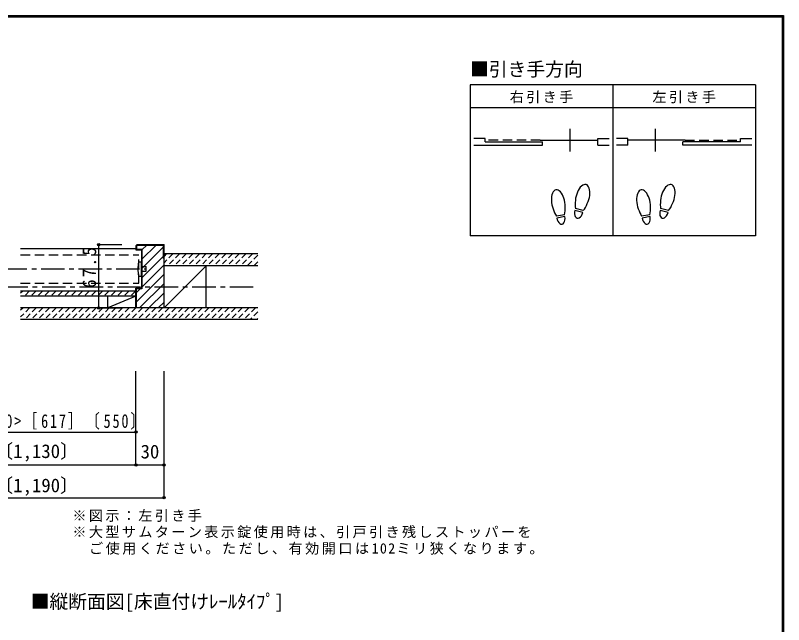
# Model space of a CAD drawing. Units: millimetres at full size, sheet at 1:5; details may follow other scales. Extents: x -973 to 977, y -718 to 696.
# Drawn here: x 158 to 977, y 46 to 696 of the extents above; entities that cross this region are included whole.
import ezdxf
from ezdxf.enums import TextEntityAlignment as Align

# ---------------------------------------------------------------- set-up
doc = ezdxf.new("R2010")
doc.units = ezdxf.units.MM
doc.header["$LTSCALE"] = 5
doc.header["$PDMODE"] = 32
doc.header["$PDSIZE"] = 2.5
for name, pattern in [('CHAIN1', [8, 5, -1, 1, -1]), ('DASHED1', [1.8, 1.2, -0.6]), ('DASHED2', [3, 2, -1])]:
    doc.linetypes.add(name, pattern=pattern)
for name, color, linetype in [('0-1_通り芯', 4, 'CHAIN1'), ('0-2_柱', 3, 'Continuous'), ('0-3_仕上げ', 2, 'Continuous'), ('0-4_枠', 3, 'Continuous'), ('0-6_扉', 6, 'Continuous'), ('0-7_金物', 7, 'Continuous'), ('0-8_戸当り', 3, 'Continuous'), ('0-A_文字', 7, 'Continuous'), ('0-B_寸法', 7, 'Continuous'), ('0-C_ハッチ', 4, 'DASHED1'), ('F-1_枠', 6, 'Continuous')]:
    doc.layers.add(name, color=color, linetype=linetype)
doc.styles.add('ＭＳ ゴシック', font='')
doc.styles.get('ＭＳ ゴシック').set_extended_font_data('MS Gothic')

msp = doc.modelspace()

# ---------------------------------------------------------------- linework, layer by layer
at = {"layer": '0-1_通り芯'}
msp.add_line((-413.347, 406.5), (416.653, 406.5), dxfattribs=at)
at = {"layer": '0-2_柱'}
for p, q in [((316.653, 384), (316.653, 429)), ((361.653, 384), (361.653, 429)), ((256.653, 384), (256.653, 396.5))]:
    msp.add_line(p, q, dxfattribs=at)
at = {"layer": '0-2_柱', "color": 7}
for p, q in [((316.653, 384), (361.653, 429)), ((286.653, 396.5), (256.653, 384))]:
    msp.add_line(p, q, dxfattribs=at)
at = {"layer": '0-3_仕上げ'}
for p, q in [((416.653, 441.5), (316.653, 441.5)), ((416.653, 429), (316.653, 429)), ((286.653, 402), (163.903, 402)), ((286.653, 396.5), (163.903, 396.5)), ((416.653, 384), (163.903, 384)), ((416.653, 371.5), (163.903, 371.5))]:
    msp.add_line(p, q, dxfattribs=at)
at = {"layer": '0-4_枠'}
for p, q in [((288.067, 451.5), (286.653, 450.086)), ((287.153, 449.879), (288.274, 451)), ((288.067, 451.5), (316.653, 451.5)), ((288.274, 451), (316.153, 451)), ((316.153, 436.5), (316.153, 451)), ((316.653, 384), (316.653, 451.5)), ((287.153, 449.879), (287.153, 446.5)), ((287.153, 446.5), (293.153, 446.5)), ((292.653, 446), (292.653, 405)), ((293.153, 446.5), (293.153, 404.5)), ((316.153, 436.5), (316.653, 436.5)), ((292.653, 405), (286.653, 405)), ((286.653, 384), (286.653, 405)), ((293.153, 404.5), (287.153, 404.5)), ((287.153, 384), (287.153, 404.5)), ((316.653, 384), (286.653, 384))]:
    msp.add_line(p, q, dxfattribs=at)
at = {"layer": '0-4_枠', "color": 4}
msp.add_line((163.903, 447.5), (286.653, 447.5), dxfattribs=at)
at = {"layer": '0-4_枠'}
msp.add_lwpolyline([(286.653, 450.086), (286.653, 446), (292.653, 446)], dxfattribs=at)
at = {"layer": '0-6_扉', "color": 2, "linetype": 'DASHED2'}
for p, q in [((163.903, 440.5), (289.653, 440.5)), ((289.653, 410.5), (289.653, 440.5)), ((163.903, 410.5), (289.653, 410.5))]:
    msp.add_line(p, q, dxfattribs=at)
at = {"layer": '0-7_金物'}
for p, q in [((289.653, 433), (292.653, 433)), ((292.653, 428), (297.653, 428))]:
    msp.add_line(p, q, dxfattribs=at)
for points in [[(289.653, 418), (292.653, 418), (292.653, 433)], [(292.653, 423), (297.653, 423), (297.653, 428)]]:
    msp.add_lwpolyline(points, dxfattribs=at)
msp.add_arc((320.104, 425.5), 31.361, 166.16368, 193.83629, dxfattribs=at)
at = {"layer": '0-8_戸当り'}
for p, q in [((749.239, 550.854), (749.239, 574.854)), ((840.039, 550.854), (840.039, 574.854)), ((743.264, 483.378), (734.618, 481.853)), ((762.732, 485.706), (754.251, 487.978)), ((763.275, 487.735), (754.795, 490.007)), ((834.064, 483.378), (825.418, 481.853)), ((853.532, 485.706), (845.051, 487.978)), ((854.075, 487.735), (845.595, 490.007)), ((743.629, 481.31), (734.983, 479.785)), ((834.429, 481.31), (825.783, 479.785))]:
    msp.add_line(p, q, dxfattribs=at)
at = {"layer": '0-8_戸当り', "color": 2}
for p, q in [((658.639, 564.654), (646.639, 564.654)), ((646.639, 557.454), (719.839, 557.454)), ((658.639, 561.054), (658.639, 564.654)), ((658.639, 561.054), (719.839, 561.054)), ((717.439, 562.854), (778.639, 562.854)), ((719.839, 557.454), (719.839, 561.054)), ((778.639, 557.454), (778.639, 564.654)), ((778.639, 564.654), (790.639, 564.654)), ((778.639, 557.454), (790.639, 557.454)), ((810.639, 564.654), (798.639, 564.654)), ((810.639, 557.454), (798.639, 557.454)), ((810.639, 557.454), (810.639, 564.654)), ((871.839, 562.854), (810.639, 562.854)), ((869.439, 557.454), (869.439, 561.054)), ((930.639, 561.054), (869.439, 561.054)), ((942.639, 557.454), (869.439, 557.454)), ((930.639, 561.054), (930.639, 564.654)), ((930.639, 564.654), (942.639, 564.654))]:
    msp.add_line(p, q, dxfattribs=at)
at = {"layer": '0-8_戸当り', "color": 2, "linetype": 'DASHED2'}
for p, q in [((717.439, 562.854), (658.639, 562.854)), ((871.839, 562.854), (930.639, 562.854))]:
    msp.add_line(p, q, dxfattribs=at)
at = {"layer": '0-8_戸当り'}
for centre, major_axis, ratio, start_param, end_param in [((762.52, 501.878), (3.644, 13.601), 0.5, 4.3405914, 8.2257792), ((853.32, 501.878), (3.644, 13.601), 0.5, 4.3405914, 8.2257792), ((736.603, 495.877), (-2.445, 13.867), 0.5, 4.3405914, 8.2257792), ((827.403, 495.877), (-2.445, 13.867), 0.5, 4.3405914, 8.2257792), ((736.673, 495.481), (-2.963, 16.802), 0.4, 3.8403085, 4.432552), ((762.416, 501.489), (4.416, 16.48), 0.4, 1.8506333, 2.4428768), ((762.416, 501.489), (4.416, 16.48), 0.4, 3.8403085, 4.432552), ((827.473, 495.481), (-2.963, 16.802), 0.4, 3.8403085, 4.432552), ((853.216, 501.489), (4.416, 16.48), 0.4, 1.8506333, 2.4428768), ((853.216, 501.489), (4.416, 16.48), 0.4, 3.8403085, 4.432552), ((736.673, 495.481), (-2.963, 16.802), 0.4, 1.8506333, 2.4428768), ((758.492, 486.842), (1.894, 7.067), 0.6, 1.5707963, 4.712389), ((827.473, 495.481), (-2.963, 16.802), 0.4, 1.8506333, 2.4428768), ((849.292, 486.842), (1.894, 7.067), 0.6, 1.5707963, 4.712389), ((739.306, 480.548), (-1.27, 7.205), 0.6, 1.5707963, 4.712389), ((830.106, 480.548), (-1.27, 7.205), 0.6, 1.5707963, 4.712389)]:
    msp.add_ellipse(centre, major_axis=major_axis, ratio=ratio, start_param=start_param, end_param=end_param, dxfattribs=at)
at = {"layer": '0-A_文字', "color": 3}
for p, q in [((946.639, 621.667), (642.639, 621.667)), ((642.639, 621.667), (642.639, 460.667)), ((794.639, 621.667), (794.639, 460.667)), ((946.639, 621.667), (946.639, 460.667)), ((642.639, 597.667), (946.639, 597.667)), ((946.639, 460.667), (642.639, 460.667))]:
    msp.add_line(p, q, dxfattribs=at)
at = {"layer": '0-B_寸法', "color": 4}
for p, q in [((247.057, 384), (247.057, 451.5)), ((247.057, 451.5), (271.653, 451.5)), ((247.057, 384), (271.653, 384)), ((286.653, 216.667), (286.653, 316.667)), ((316.653, 181.667), (316.653, 316.667)), ((18.153, 251.667), (286.653, 251.667)), ((-313.347, 216.667), (316.653, 216.667)), ((-313.347, 181.667), (316.653, 181.667))]:
    msp.add_line(p, q, dxfattribs=at)
at = {"layer": '0-B_寸法', "color": 4, "linetype": 'CHAIN1'}
msp.add_line((-294.347, 425.5), (297.653, 425.5), dxfattribs=at)
at = {"layer": '0-B_寸法'}
for p in [(247.057, 451.5), (247.057, 384), (286.653, 251.667), (286.653, 216.667), (316.653, 216.667), (316.653, 181.667)]:
    msp.add_point(p, dxfattribs=at)
at = {"layer": '0-C_ハッチ', "linetype": 'Continuous'}
for p, q in [((288.381, 451), (287.153, 449.772)), ((298.28, 451), (293.153, 445.873)), ((308.18, 451), (293.153, 435.973)), ((316.153, 449.074), (293.153, 426.074)), ((316.153, 439.174), (293.153, 416.174)), ((316.653, 429.775), (293.153, 406.275)), ((316.653, 419.875), (287.153, 390.375)), ((316.653, 409.976), (290.677, 384)), ((291.378, 404.5), (287.153, 400.275)), ((316.653, 400.076), (300.577, 384)), ((316.653, 390.177), (310.476, 384))]:
    msp.add_line(p, q, dxfattribs=at)
at = {"layer": '0-C_ハッチ'}
for p, q in [((318.906, 441.5), (316.653, 439.247)), ((325.977, 441.5), (316.653, 432.176)), ((333.048, 441.5), (320.548, 429)), ((340.119, 441.5), (327.619, 429)), ((347.191, 441.5), (334.691, 429)), ((354.262, 441.5), (341.762, 429)), ((361.333, 441.5), (348.833, 429)), ((368.404, 441.5), (355.904, 429)), ((375.475, 441.5), (362.975, 429)), ((382.546, 441.5), (370.046, 429)), ((389.617, 441.5), (377.117, 429)), ((396.688, 441.5), (384.188, 429)), ((403.759, 441.5), (391.259, 429)), ((410.83, 441.5), (398.33, 429)), ((416.653, 440.252), (405.401, 429)), ((416.653, 433.181), (412.472, 429)), ((166.075, 402), (163.903, 399.828)), ((173.146, 402), (167.646, 396.5)), ((180.217, 402), (174.717, 396.5)), ((187.288, 402), (181.788, 396.5)), ((194.359, 402), (188.859, 396.5)), ((201.43, 402), (195.93, 396.5)), ((208.501, 402), (203.001, 396.5)), ((215.572, 402), (210.072, 396.5)), ((222.643, 402), (217.143, 396.5)), ((229.715, 402), (224.215, 396.5)), ((236.786, 402), (231.286, 396.5)), ((243.857, 402), (238.357, 396.5)), ((250.928, 402), (245.428, 396.5)), ((257.999, 402), (252.499, 396.5)), ((265.07, 402), (259.57, 396.5)), ((272.141, 402), (266.641, 396.5)), ((279.212, 402), (273.712, 396.5)), ((286.283, 402), (280.783, 396.5)), ((166.438, 384), (163.903, 381.465)), ((173.509, 384), (163.903, 374.394)), ((180.58, 384), (168.08, 371.5)), ((187.651, 384), (175.151, 371.5)), ((194.722, 384), (182.222, 371.5)), ((201.793, 384), (189.293, 371.5)), ((208.864, 384), (196.364, 371.5)), ((215.935, 384), (203.435, 371.5)), ((223.006, 384), (210.506, 371.5)), ((230.078, 384), (217.578, 371.5)), ((237.149, 384), (224.649, 371.5)), ((244.22, 384), (231.72, 371.5)), ((251.291, 384), (238.791, 371.5)), ((258.362, 384), (245.862, 371.5)), ((265.433, 384), (252.933, 371.5)), ((272.504, 384), (260.004, 371.5)), ((279.575, 384), (267.075, 371.5)), ((286.646, 384), (274.146, 371.5)), ((293.717, 384), (281.217, 371.5)), ((300.788, 384), (288.288, 371.5)), ((307.859, 384), (295.359, 371.5)), ((314.93, 384), (302.43, 371.5)), ((322.001, 384), (309.501, 371.5)), ((329.072, 384), (316.572, 371.5)), ((336.144, 384), (323.644, 371.5)), ((343.215, 384), (330.715, 371.5)), ((350.286, 384), (337.786, 371.5)), ((357.357, 384), (344.857, 371.5)), ((364.428, 384), (351.928, 371.5)), ((371.499, 384), (358.999, 371.5)), ((378.57, 384), (366.07, 371.5)), ((385.641, 384), (373.141, 371.5)), ((392.712, 384), (380.212, 371.5)), ((399.783, 384), (387.283, 371.5)), ((406.854, 384), (394.354, 371.5)), ((413.925, 384), (401.425, 371.5)), ((416.653, 379.657), (408.496, 371.5)), ((416.653, 372.586), (415.567, 371.5))]:
    msp.add_line(p, q, dxfattribs=at)
at = {"layer": 'F-1_枠'}
for p, q in [((-973.347, 695.833), (976.653, 695.833)), ((974.986, 695.833), (974.986, -700.833)), ((975.82, 695.833), (975.82, -700.833)), ((976.653, 695.833), (976.653, -700.833)), ((-973.347, 695), (976.653, 695)), ((-973.347, 694.167), (976.653, 694.167))]:
    msp.add_line(p, q, dxfattribs=at)

# ---------------------------------------------------------------- texts
at = {"layer": '0-A_文字', "style": 'ＭＳ ゴシック'}
for s, p in [('■引き手方向', (642.639, 626.667)), ('■縦断面図[床直付けﾚｰﾙﾀｲﾌﾟ]', (174.625, 59.319))]:
    msp.add_text(s, height=14.66, dxfattribs=at).set_placement(p, align=Align.BOTTOM_LEFT)
at = {"layer": '0-A_文字', "char_height": 11, "attachment_point": 7, "style": 'ＭＳ ゴシック'}
for s, insert in [('\\T1.17;右引き手', (684.889, 602.167)), ('\\T1.17;左引き手', (836.889, 602.167)), ('\\T1.17;※図示：左引き手', (219.061, 155.936)), ('\\T1.17;※大型サムターン表示錠使用時は、引戸引き残しストッパーを', (219.061, 138.436)), ('\\T1.18;\u3000ご使用ください。ただし、有効開口は102ミリ狭くなります。', (219.061, 120.936))]:
    msp.add_mtext(s, dxfattribs=dict(at, insert=insert))
at = {"layer": '0-B_寸法', "style": 'ＭＳ ゴシック'}
for s, p in [('枠内＝1,764（1,584）<1,390>［1,264］〔1,130〕', (-223.347, 219.577)), ('30', (291.653, 219.167)), ('枠外＝1,824（1,644）<1,450>［1,324］〔1,190〕', (-223.347, 183.124))]:
    msp.add_text(s, height=14.66, dxfattribs=at).set_placement(p, align=Align.BOTTOM_LEFT)
at = {"layer": '0-B_寸法', "insert": (244.557, 405.325), "char_height": 14.66, "attachment_point": 7, "rotation": 90, "style": 'ＭＳ ゴシック'}
msp.add_mtext('\\T1.28;\\W0.9;67.5', dxfattribs=at)
at = {"layer": '0-B_寸法', "insert": (24.07, 254.167), "char_height": 14.66, "attachment_point": 7, "style": 'ＭＳ ゴシック'}
msp.add_mtext('\\T1.27;\\W0.75;867（777）<680>［617］〔550〕', dxfattribs=at)

doc.saveas('drawing.dxf')
